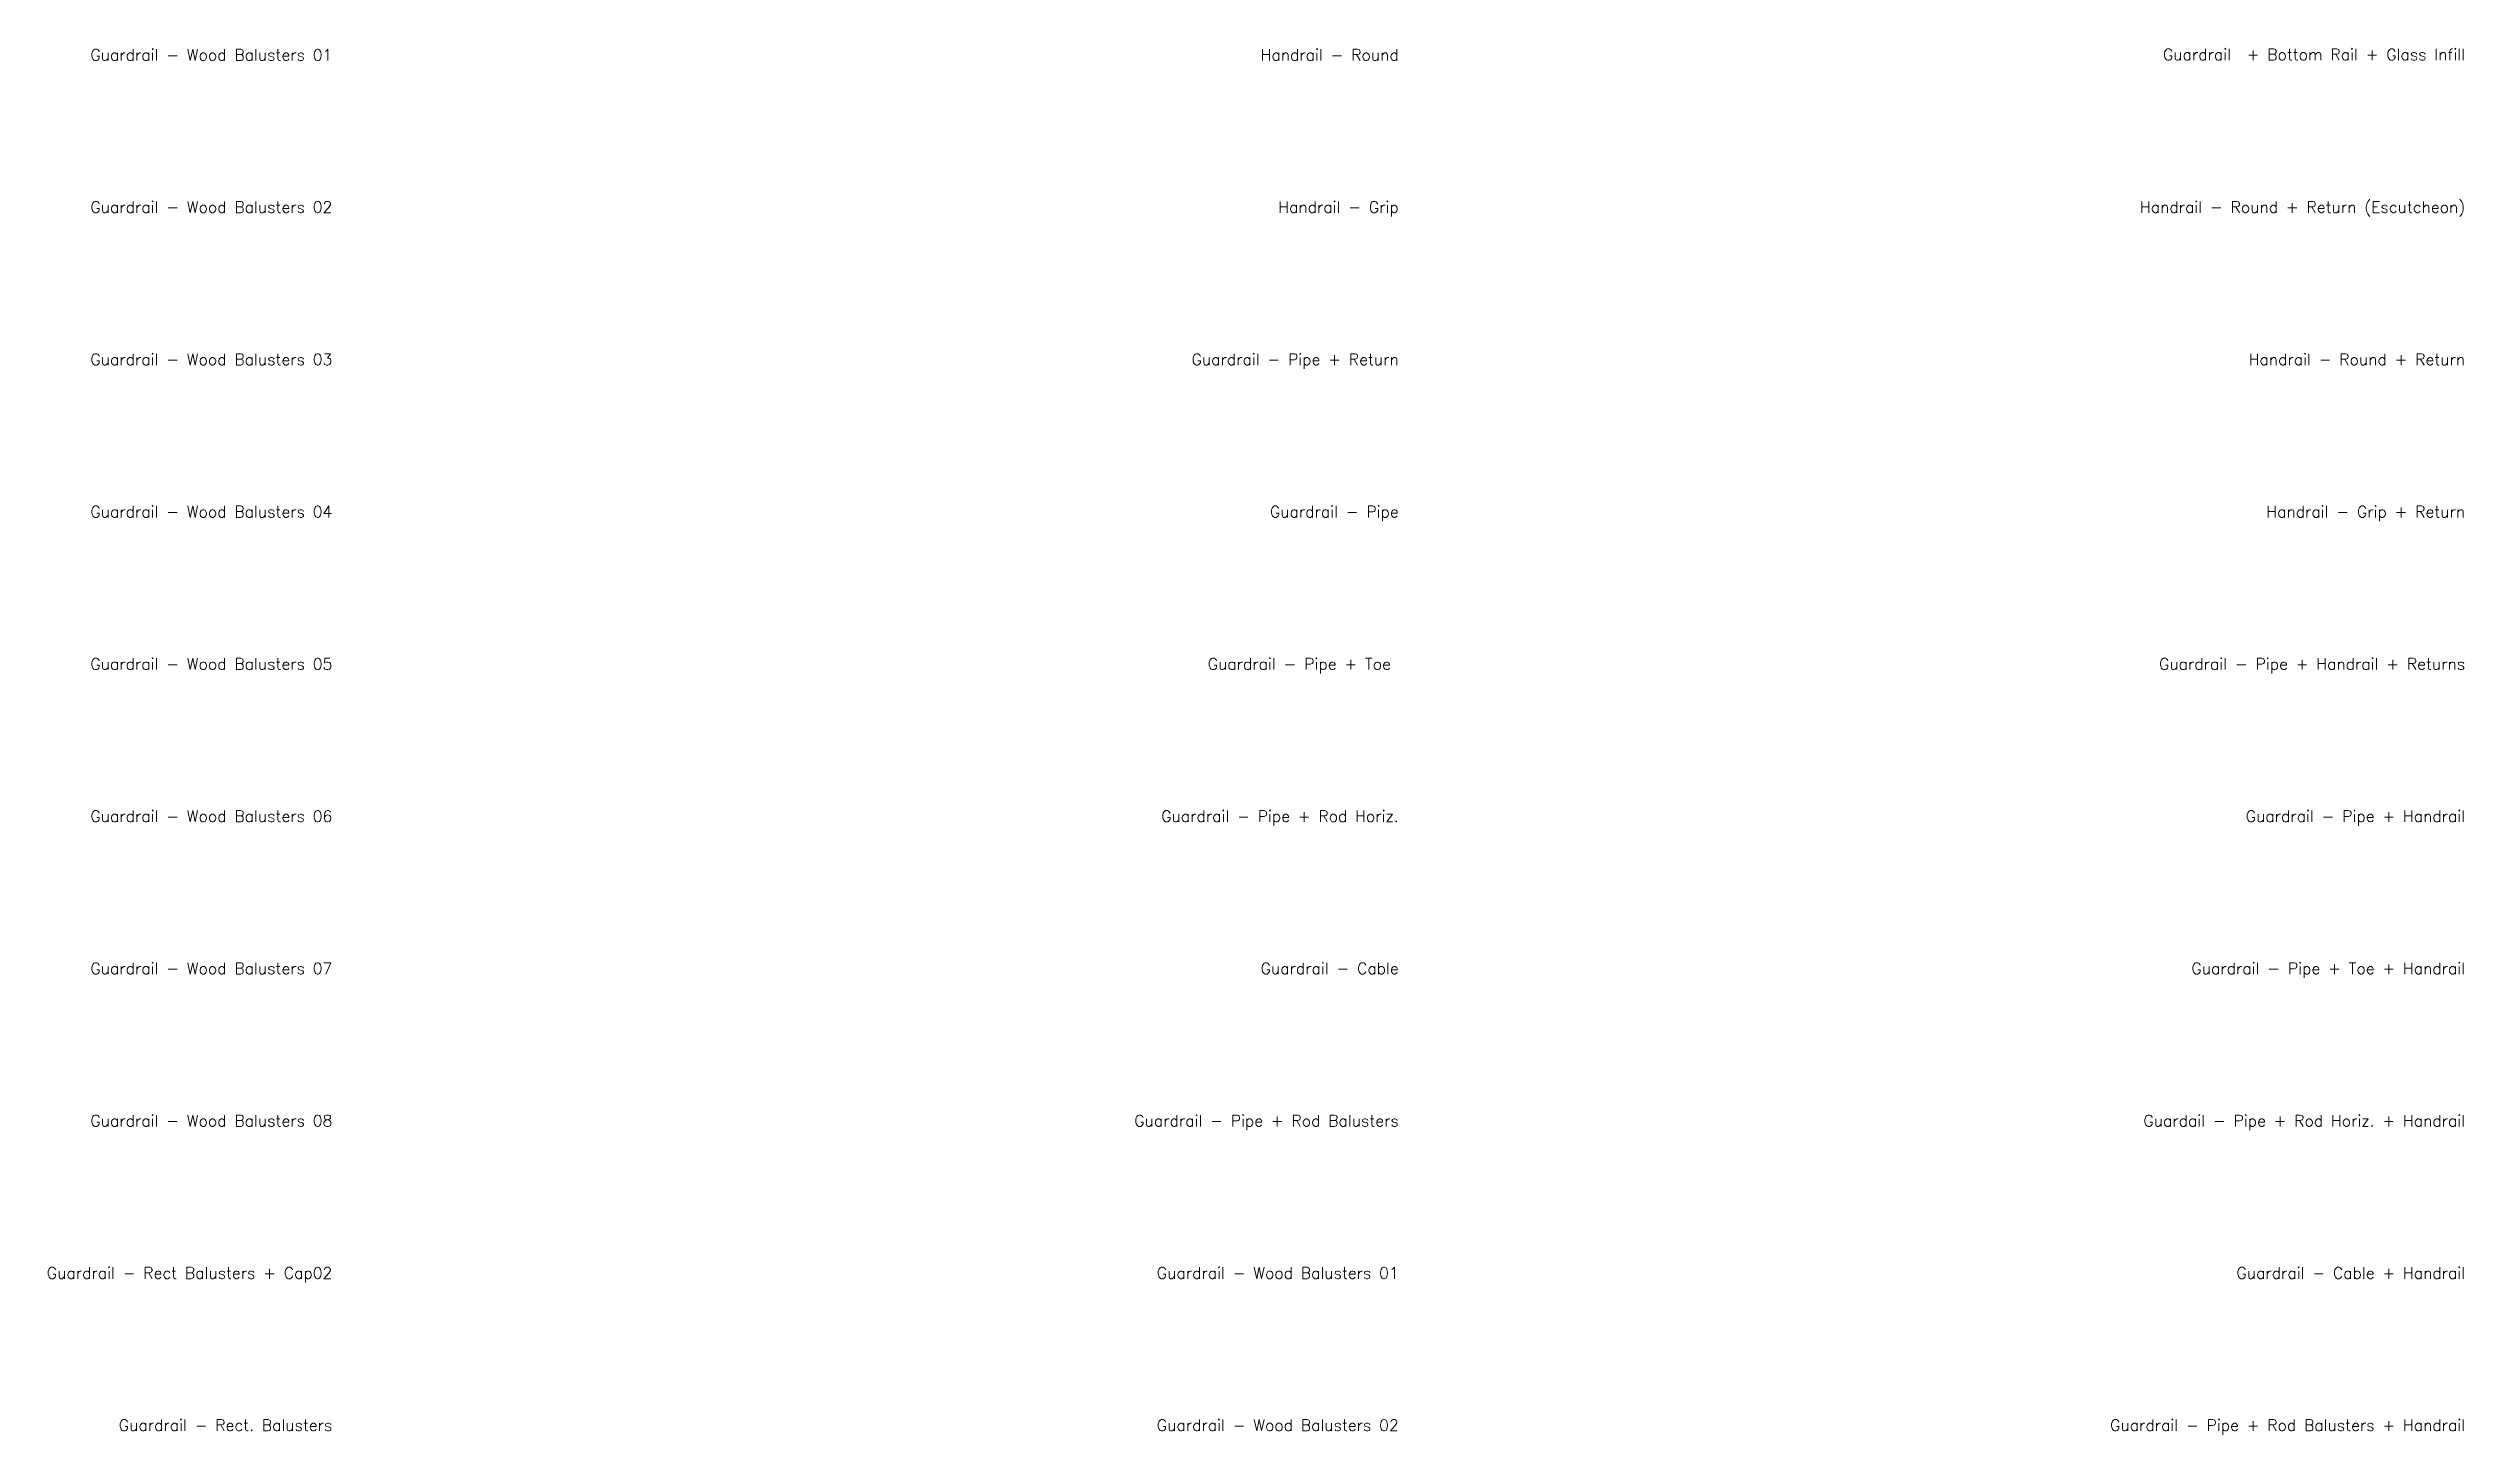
# Model space of a CAD drawing. Header units: inches. Extents: x 34 to 1937, y -241 to 851.
import ezdxf
from ezdxf.enums import TextEntityAlignment as Align

# ---------------------------------------------------------------- set-up
doc = ezdxf.new("R2010")
doc.units = ezdxf.units.IN
doc.header["$LTSCALE"] = 0.5
doc.header["$MEASUREMENT"] = 0
doc.styles.add('RomanS', font='romans.shx')

msp = doc.modelspace()

# ---------------------------------------------------------------- texts
at = {"style": 'RomanS'}
for s, p in [('Guardrail - Wood Balusters 01', (258, 841.6)), ('Handrail - Round', (1098, 841.6)), ('Guardrail  + Bottom Rail + Glass Infill', (1938, 841.9)), ('Guardrail - Wood Balusters 02', (258, 721.6)), ('Handrail - Grip', (1098, 721.6)), ('Handrail - Round + Return (Escutcheon)', (1938, 721.6)), ('Guardrail - Wood Balusters 03', (258, 601.6)), ('Guardrail - Pipe + Return', (1098, 601.6)), ('Handrail - Round + Return', (1938, 601.6)), ('Guardrail - Wood Balusters 04', (258, 481.6)), ('Guardrail - Pipe', (1098, 481.6)), ('Handrail - Grip + Return', (1938, 481.6)), ('Guardrail - Wood Balusters 05', (258, 361.6)), ('Guardrail - Pipe + Toe ', (1098, 361.6)), ('Guardrail - Pipe + Handrail + Returns', (1938, 361.6)), ('Guardrail - Wood Balusters 06', (258, 241.6)), ('Guardrail - Pipe + Rod Horiz.', (1098, 241.6)), ('Guardrail - Pipe + Handrail', (1938, 241.6)), ('Guardrail - Wood Balusters 07', (258, 121.6)), ('Guardrail - Cable', (1098, 121.6)), ('Guardrail - Pipe + Toe + Handrail', (1938, 121.6)), ('Guardrail - Wood Balusters 08', (258, 1.6)), ('Guardrail - Pipe + Rod Balusters', (1098, 1.6)), ('Guardail - Pipe + Rod Horiz. + Handrail', (1938, 1.6)), ('Guardrail - Rect Balusters + Cap02', (258, -118.4)), ('Guardrail - Wood Balusters 01', (1098, -118.4)), ('Guardrail - Cable + Handrail', (1938, -118.4)), ('Guardrail - Rect. Balusters', (258, -238.4)), ('Guardrail - Wood Balusters 02', (1098, -238.4)), ('Guardrail - Pipe + Rod Balusters + Handrail', (1938, -238.4))]:
    msp.add_text(s, height=9, dxfattribs=at).set_placement(p, align=Align.RIGHT)

doc.saveas('drawing.dxf')
